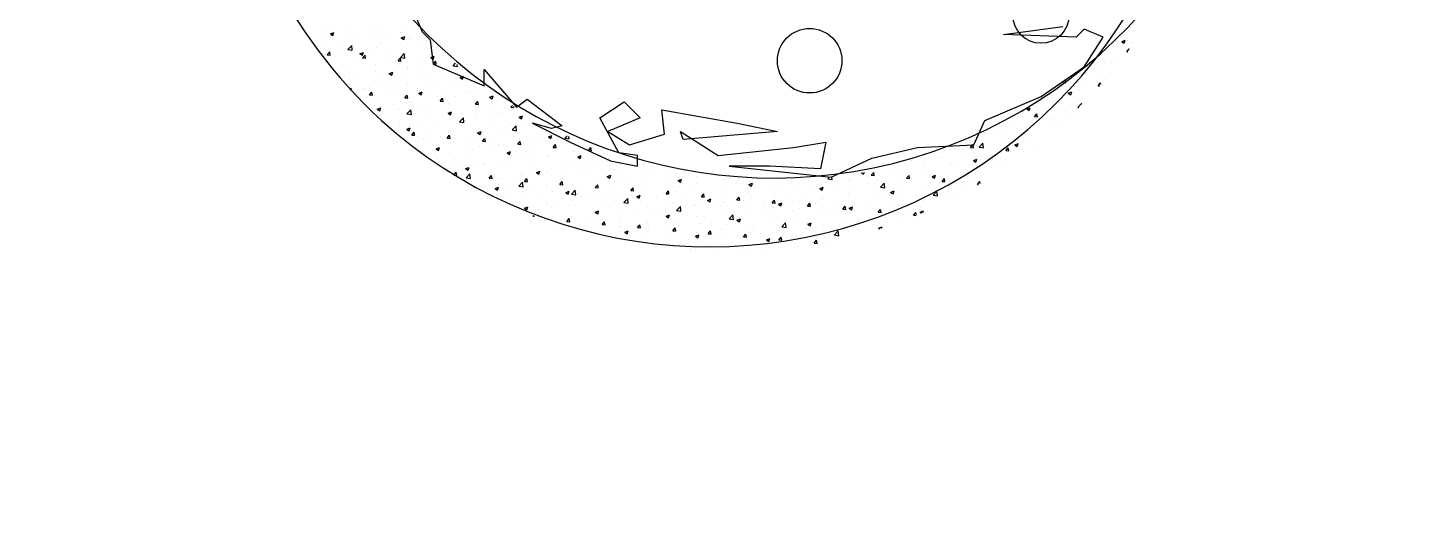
# Model space of a CAD drawing. Extents: x 652 to 897, y 187 to 370.
# Drawn here: x 851.817 to 853.16, y 223.379 to 223.866 of the extents above; entities that cross this region are included whole.
import ezdxf

# ---------------------------------------------------------------- set-up
doc = ezdxf.new("R2010")
doc.units = 0
doc.layers.get('0').update_dxf_attribs({"linetype": 'CONTINUOUS'})
doc.layers.add('40', color=3, linetype='CONTINUOUS')
doc.layers.add('ROAD', color=1, linetype='CONTINUOUS')

# ---------------------------------------------------------------- blocks, each defined once
blk = doc.blocks.new('WH34')
at = {"layer": '40', "color": 3}
for p, q in [((-226.06, -154.72), (-226.06, -154.72)), ((-212.72, -155.28), (-212.72, -155.28)), ((-185.12, -154.22), (-185.12, -154.22)), ((-226.1, -161.86), (-226.1, -161.86)), ((-223.56, -159.46), (-223.56, -159.46)), ((-221.35, -157.08), (-219.6, -156.41)), ((-221.35, -157.08), (-220.11, -157.92)), ((-220.79, -158.08), (-220.79, -158.08)), ((-220.14, -155.87), (-220.14, -155.87)), ((-220.11, -157.92), (-219.6, -156.41)), ((-216.63, -160.62), (-216.63, -160.62)), ((-210.58, -157.58), (-210.58, -157.58)), ((-207.45, -158.64), (-207.45, -158.64)), ((-200.84, -158.54), (-200.84, -158.54)), ((-199.37, -155.85), (-199.37, -155.85)), ((-197.74, -155.82), (-197.74, -155.82)), ((-196.01, -162.11), (-196.01, -162.11)), ((-194.58, -157.72), (-194.58, -157.72)), ((-194.1, -159.21), (-194.1, -159.21)), ((-186.03, -156.41), (-186.03, -156.41)), ((-185.42, -159.08), (-183.67, -158.41)), ((-185.42, -159.08), (-184.18, -159.92)), ((-185.12, -156.47), (-185.12, -156.47)), ((-184.18, -159.92), (-183.67, -158.41)), ((-181.43, -159.61), (-181.43, -159.61)), ((-180.76, -159.77), (-180.76, -159.77)), ((-172.44, -160.67), (-172.44, -160.67)), ((179.17, -158.86), (179.17, -158.86)), ((179.94, -160.97), (181.69, -160.3)), ((179.94, -160.97), (181.19, -161.81)), ((181.18, -161.81), (181.69, -160.3)), ((182.91, -160.36), (182.91, -160.36)), ((184.61, -161.73), (184.61, -161.73)), ((185.13, -161.69), (185.13, -161.69)), ((-225.17, -167.12), (-225.17, -167.12)), ((-223.87, -167.78), (-223.87, -167.78)), ((-222.96, -167.71), (-221.76, -166.27)), ((-222.96, -167.71), (-221.47, -167.84)), ((-221.47, -167.84), (-221.76, -166.27)), ((-217.69, -167.99), (-217.69, -167.99)), ((-212.54, -164.99), (-210.6, -162.96)), ((-212.54, -164.99), (-210.32, -165.33)), ((-210.88, -165.91), (-210.88, -165.91)), ((-210.32, -165.34), (-210.6, -162.96)), ((-210.59, -164.61), (-210.59, -164.61)), ((-207.42, -168.4), (-207.42, -168.4)), ((-206.43, -167.14), (-204.68, -166.47)), ((-206.43, -167.14), (-205.18, -167.98)), ((-205.19, -167.98), (-204.68, -166.47)), ((-205.03, -169.28), (-203.82, -167.84)), ((-205.03, -169.28), (-203.53, -169.41)), ((-204.35, -168.56), (-204.35, -168.56)), ((-203.54, -169.41), (-203.82, -167.84)), ((-201.16, -167.58), (-201.16, -167.58)), ((-198.05, -164.15), (-198.05, -164.15)), ((-191.69, -166.33), (-191.69, -166.33)), ((-191, -169.12), (-191, -169.12)), ((-187.1, -170.84), (-185.89, -169.41)), ((-185.6, -170.98), (-185.89, -169.41)), ((-185.86, -169.13), (-183.92, -167.1)), ((-185.86, -169.13), (-183.64, -169.47)), ((-185.42, -162.55), (-185.42, -162.55)), ((-183.64, -169.47), (-183.92, -167.1)), ((-175.9, -164.25), (-175.9, -164.25)), ((-172.74, -168.99), (-172.74, -168.99)), ((-170.5, -169.14), (-168.75, -168.47)), ((-170.5, -169.14), (-169.26, -169.98)), ((-169.64, -163.43), (-169.64, -163.43)), ((-169.26, -169.99), (-168.75, -168.48)), ((171.77, -163.49), (171.77, -163.49)), ((175.66, -162.94), (175.66, -162.94)), ((182.53, -166.18), (183.73, -164.74)), ((182.53, -166.18), (182.81, -166.2)), ((183.76, -164.93), (183.73, -164.75)), ((-223.21, -170.48), (-223.21, -170.48)), ((-211.19, -174.23), (-211.19, -174.23)), ((-198.35, -172.47), (-198.35, -172.47)), ((-198.27, -176.19), (-198.27, -176.19)), ((-191.51, -177.21), (-189.76, -176.54)), ((-190.26, -178.05), (-189.76, -176.54)), ((-187.1, -170.84), (-185.6, -170.98)), ((-185.72, -170.87), (-185.72, -170.87)), ((-182.48, -174.11), (-182.48, -174.11)), ((-182.47, -174.53), (-182.47, -174.53)), ((-177.66, -169.68), (-177.66, -169.68)), ((-176.22, -173.29), (-176.22, -173.29)), ((-169.17, -172.41), (-167.96, -170.98)), ((-169.17, -172.41), (-167.67, -172.54)), ((-167.67, -172.55), (-167.96, -170.98)), ((-167.89, -172.02), (-167.89, -172.02)), ((-166.75, -172.04), (-166.75, -172.04)), ((-164.31, -170.25), (-164.31, -170.25)), ((-160.21, -175.56), (-160.21, -175.56)), ((-159.18, -173.26), (-157.9, -171.93)), ((-159.18, -173.26), (-156.96, -173.61)), ((-156.96, -173.61), (-157.07, -172.65)), ((162.82, -173.62), (162.82, -173.62)), ((166.23, -174.43), (166.23, -174.43)), ((169.08, -172.8), (169.08, -172.8)), ((171.47, -171.81), (171.47, -171.81)), ((174.3, -171.64), (174.3, -171.64)), ((178.55, -171.55), (178.55, -171.55)), ((-214, -178.26), (-214, -178.26)), ((-211.63, -179.53), (-211.63, -179.53)), ((-211.49, -182.55), (-211.49, -182.55)), ((-209.21, -181.33), (-209.21, -181.33)), ((-207.74, -177.44), (-207.74, -177.44)), ((-198.66, -180.79), (-198.66, -180.79)), ((-197.05, -177.03), (-197.05, -177.03)), ((-195.87, -181.89), (-195.87, -181.89)), ((-191.51, -177.21), (-190.26, -178.05)), ((-191.06, -182.52), (-191.06, -182.52)), ((-186.03, -179.19), (-186.03, -179.19)), ((-182.8, -183.15), (-182.8, -183.15)), ((-182.52, -182.46), (-182.52, -182.46)), ((-176.48, -180.02), (-176.48, -180.02)), ((-173.33, -181.9), (-173.33, -181.9)), ((-173.04, -177.32), (-173.04, -177.32)), ((-169.18, -183.02), (-169.18, -183.02)), ((-161.9, -177.51), (-161.9, -177.51)), ((-157.54, -179.82), (-157.54, -179.82)), ((-155.83, -183.59), (-155.83, -183.59)), ((-155.58, -179.21), (-153.83, -178.54)), ((-155.58, -179.21), (-154.33, -180.05)), ((-154.34, -180.05), (-153.83, -178.54)), ((-151.28, -179), (-151.28, -179)), ((-147.88, -182.28), (-147.88, -182.28)), ((150.13, -181.85), (150.31, -181.63)), ((150.13, -181.85), (151.63, -181.98)), ((151.63, -181.98), (151.41, -180.79)), ((152.72, -180.28), (152.72, -180.28)), ((156.25, -183.48), (156.25, -183.48)), ((158.18, -182.01), (158.18, -182.01)), ((162.5, -182.66), (162.5, -182.66)), ((167.3, -177.78), (167.3, -177.78)), ((168.06, -183.42), (169.27, -181.98)), ((168.06, -183.42), (168.65, -183.47)), ((169.39, -182.63), (169.27, -181.98)), ((171.17, -180.13), (171.17, -180.13)), ((-211.74, -184.97), (-210.76, -184.6)), ((-211.11, -185.65), (-210.76, -184.6)), ((-205.64, -185.02), (-205.64, -185.02)), ((-204.85, -186.05), (-204.85, -186.05)), ((-203.94, -184.69), (-203.94, -184.69)), ((-201.56, -188.08), (-200.35, -186.64)), ((-201.56, -188.08), (-200.07, -188.21)), ((-200.07, -188.21), (-200.36, -186.65)), ((-198.96, -189.11), (-198.96, -189.11)), ((-190.6, -185.25), (-190.6, -185.25)), ((-189.06, -183.97), (-189.06, -183.97)), ((-186.33, -187.51), (-186.33, -187.51)), ((-183.63, -189.65), (-182.42, -188.21)), ((-183.63, -189.65), (-182.13, -189.78)), ((-182.14, -189.78), (-182.42, -188.22)), ((-177.25, -185.82), (-177.25, -185.82)), ((-176.58, -187.27), (-174.83, -186.6)), ((-176.58, -187.27), (-175.34, -188.11)), ((-175.34, -188.11), (-174.83, -186.6)), ((-173.35, -185.64), (-173.35, -185.64)), ((-166.93, -188.76), (-166.93, -188.76)), ((-165.7, -191.22), (-164.49, -189.78)), ((-164.2, -191.35), (-164.49, -189.78)), ((-164.12, -189.68), (-164.12, -189.68)), ((-163.91, -186.38), (-163.91, -186.38)), ((-160.51, -183.88), (-160.51, -183.88)), ((-157.86, -188.86), (-157.86, -188.86)), ((-152.35, -186.26), (-152.35, -186.26)), ((-150.56, -186.94), (-150.56, -186.94)), ((-148.39, -187.61), (-148.39, -187.61)), ((-148.19, -190.6), (-148.19, -190.6)), ((-140.65, -189.28), (-138.9, -188.6)), ((-140.65, -189.28), (-139.41, -190.11)), ((-139.41, -190.12), (-138.91, -188.61)), ((144.13, -188.27), (144.13, -188.27)), ((152.85, -187.16), (154.6, -186.49)), ((152.85, -187.16), (154.1, -188)), ((154.1, -188.01), (154.6, -186.5)), ((155.98, -183.78), (155.98, -183.78)), ((157.88, -190.33), (157.88, -190.33)), ((158.71, -185.77), (158.71, -185.77)), ((-200.84, -194.6), (-200.84, -194.6)), ((-199.26, -197.44), (-199.26, -197.44)), ((-197.59, -195.34), (-195.84, -194.67)), ((-197.59, -195.34), (-196.35, -196.18)), ((-196.35, -196.18), (-195.84, -194.67)), ((-196.09, -193.77), (-196.09, -193.77)), ((-195.63, -193.83), (-195.63, -193.83)), ((-189.38, -193.01), (-189.38, -193.01)), ((-187.5, -195.17), (-187.5, -195.17)), ((-186.64, -195.83), (-186.64, -195.83)), ((-182.55, -197.62), (-180.6, -195.59)), ((-182.55, -197.62), (-180.32, -197.96)), ((-181.51, -191.27), (-181.51, -191.27)), ((-180.33, -197.96), (-180.6, -195.59)), ((-179.91, -191.76), (-179.91, -191.76)), ((-174.15, -195.73), (-174.15, -195.73)), ((-173.65, -193.96), (-173.65, -193.96)), ((-165.7, -191.22), (-164.2, -191.35)), ((-161.66, -197.34), (-159.91, -196.67)), ((-161.66, -197.34), (-160.42, -198.18)), ((-160.82, -192.2), (-160.82, -192.2)), ((-160.81, -196.29), (-160.81, -196.29)), ((-160.42, -198.18), (-159.91, -196.67)), ((-154.97, -197.47), (-154.97, -197.47)), ((-147.77, -192.79), (-146.56, -191.35)), ((-147.77, -192.79), (-146.27, -192.92)), ((-147.46, -196.86), (-147.46, -196.86)), ((-146.27, -192.92), (-146.56, -191.35)), ((-139.18, -195.39), (-139.18, -195.39)), ((-135.51, -197.05), (-135.51, -197.05)), ((-134.12, -197.42), (-134.12, -197.42)), ((-132.92, -194.57), (-132.92, -194.57)), ((-129.83, -194.36), (-129.11, -193.5)), ((-129.83, -194.36), (-128.34, -194.49)), ((-128.34, -194.49), (-128.44, -193.93)), ((131.85, -195.23), (133.6, -194.56)), ((131.85, -195.23), (133.09, -196.07)), ((133.09, -196.07), (133.6, -194.56)), ((133.88, -195.42), (133.88, -195.42)), ((135.67, -199.08), (136.88, -197.65)), ((137.16, -199.22), (136.87, -197.65)), ((137.77, -195.99), (137.77, -195.99)), ((145.25, -191.93), (145.25, -191.93)), ((149.67, -193.34), (149.67, -193.34)), ((151.12, -196.55), (151.12, -196.55)), ((153.68, -197.02), (153.68, -197.02)), ((155.93, -192.52), (155.93, -192.52)), ((157.68, -194.43), (159.62, -192.4)), ((157.68, -194.43), (158.15, -194.5)), ((159.69, -192.96), (159.62, -192.4)), ((-186.94, -204.16), (-186.94, -204.16)), ((-186.48, -201.62), (-186.48, -201.62)), ((-182.67, -205.4), (-180.92, -204.73)), ((-181.42, -206.24), (-180.92, -204.73)), ((-173.96, -202.28), (-173.96, -202.28)), ((-170.69, -199.54), (-170.69, -199.54)), ((-167.96, -203.68), (-167.96, -203.68)), ((-164.44, -198.72), (-164.44, -198.72)), ((-161.12, -200.52), (-161.12, -200.52)), ((-155.87, -201.76), (-153.92, -199.73)), ((-155.87, -201.76), (-153.64, -202.1)), ((-153.64, -202.1), (-153.92, -199.73)), ((-153.38, -201.18), (-153.38, -201.18)), ((-148.49, -198.92), (-148.49, -198.92)), ((-139.5, -204.43), (-139.5, -204.43)), ((-138.8, -198.68), (-138.8, -198.68)), ((-132.81, -204.16), (-132.81, -204.16)), ((-130.03, -203.18), (-130.03, -203.18)), ((-129.19, -205.89), (-127.24, -203.86)), ((-126.96, -206.24), (-127.24, -203.87)), ((-125.73, -199.34), (-123.98, -198.67)), ((-125.73, -199.34), (-124.49, -200.18)), ((-124.49, -200.18), (-123.98, -198.67)), ((-122.98, -203.61), (-122.98, -203.61)), ((-118.23, -201.66), (-118.23, -201.66)), ((119.13, -203.89), (119.13, -203.89)), ((124.52, -202.03), (124.52, -202.03)), ((129.7, -198.79), (129.7, -198.79)), ((132.11, -202.01), (132.11, -202.01)), ((135.67, -199.08), (137.16, -199.21)), ((139.1, -199.52), (139.1, -199.52)), ((143.04, -199.35), (143.04, -199.35)), ((143.09, -203.2), (143.09, -203.2)), ((144.95, -200.25), (144.95, -200.25)), ((149.35, -202.38), (149.35, -202.38)), ((-182.67, -205.4), (-181.42, -206.24)), ((-182.54, -206.18), (-182.54, -206.18)), ((-180.16, -208.45), (-178.95, -207.02)), ((-180.16, -208.45), (-178.67, -208.59)), ((-179.02, -208.5), (-179.02, -208.5)), ((-178.67, -208.59), (-178.96, -207.02)), ((-177.27, -209.4), (-177.27, -209.4)), ((-176.55, -211.67), (-176.55, -211.67)), ((-174.26, -210.6), (-174.26, -210.6)), ((-173.75, -211.86), (-173.75, -211.86)), ((-171.01, -208.58), (-171.01, -208.58)), ((-165.67, -209.07), (-165.67, -209.07)), ((-162.23, -210.02), (-161.02, -208.59)), ((-162.23, -210.02), (-160.73, -210.15)), ((-161.97, -209.17), (-161.97, -209.17)), ((-161.54, -207.33), (-161.54, -207.33)), ((-161.42, -208.84), (-161.42, -208.84)), ((-160.73, -210.16), (-161.02, -208.59)), ((-152.33, -209.63), (-152.33, -209.63)), ((-148.8, -207.24), (-148.8, -207.24)), ((-147.39, -206.67), (-147.39, -206.67)), ((-146.74, -207.4), (-144.99, -206.73)), ((-146.74, -207.4), (-145.49, -208.24)), ((-145.76, -205.25), (-145.76, -205.25)), ((-145.5, -208.25), (-144.99, -206.74)), ((-144.3, -211.59), (-143.09, -210.16)), ((-144.3, -211.59), (-142.8, -211.72)), ((-142.8, -211.73), (-143.09, -210.16)), ((-138.98, -210.2), (-138.98, -210.2)), ((-135.81, -205.37), (-135.81, -205.37)), ((-129.19, -205.89), (-126.96, -206.24)), ((-126.37, -213.16), (-125.16, -211.72)), ((-125.64, -210.76), (-125.64, -210.76)), ((-124.87, -213.29), (-125.16, -211.73)), ((-123.28, -211.93), (-123.28, -211.93)), ((-120.82, -210.96), (-120.82, -210.96)), ((-114.56, -210.14), (-114.56, -210.14)), ((-112.29, -211.32), (-112.29, -211.32)), ((-110.81, -209.41), (-109.06, -208.73)), ((-110.81, -209.41), (-109.57, -210.25)), ((-110.65, -210.33), (-110.65, -210.33)), ((-109.57, -210.25), (-109.06, -208.74)), ((-108.68, -210.41), (-108.68, -210.41)), ((-105.09, -208.89), (-105.09, -208.89)), ((-102.5, -210.03), (-101.34, -208.82)), ((-102.5, -210.03), (-100.28, -210.38)), ((-100.28, -210.38), (-100.41, -209.25)), ((-98.95, -211.89), (-98.95, -211.89)), ((111.58, -207.35), (111.58, -207.35)), ((117.84, -206.53), (117.84, -206.53)), ((119.45, -208.13), (119.45, -208.13)), ((127.3, -205.28), (127.3, -205.28)), ((131.81, -210.34), (131.81, -210.34)), ((132.8, -208.7), (132.8, -208.7)), ((-168.12, -217.19), (-168.12, -217.19)), ((-167.74, -215.47), (-165.99, -214.8)), ((-167.74, -215.47), (-166.5, -216.31)), ((-166.5, -216.31), (-165.99, -214.8)), ((-161.73, -217.17), (-161.73, -217.17)), ((-160.4, -212.43), (-160.4, -212.43)), ((-152.42, -217.92), (-152.42, -217.92)), ((-152.33, -215.11), (-152.33, -215.11)), ((-149.1, -215.57), (-149.1, -215.57)), ((-147.06, -212.99), (-147.06, -212.99)), ((-146.07, -214.29), (-146.07, -214.29)), ((-137.84, -215.42), (-137.84, -215.42)), ((-136.61, -213.04), (-136.61, -213.04)), ((-136.12, -213.69), (-136.12, -213.69)), ((-133.71, -213.55), (-133.71, -213.55)), ((-131.82, -217.47), (-130.06, -216.8)), ((-131.82, -217.47), (-130.57, -218.31)), ((-130.57, -218.31), (-130.07, -216.8)), ((-126.37, -213.16), (-124.87, -213.29)), ((-123.26, -212.91), (-123.26, -212.91)), ((-120.37, -214.12), (-120.37, -214.12)), ((-111.67, -218.75), (-111.67, -218.75)), ((-110.96, -218.65), (-110.96, -218.65)), ((-108.43, -214.73), (-107.23, -213.29)), ((-108.43, -214.73), (-106.94, -214.86)), ((-106.94, -214.86), (-107.23, -213.3)), ((-107.02, -214.68), (-107.02, -214.68)), ((-97.97, -216.78), (-97.97, -216.78)), ((-95.89, -219.47), (-94.14, -218.8)), ((-95.88, -216.68), (-95.88, -216.68)), ((-94.64, -220.31), (-94.14, -218.8)), ((-93.68, -215.25), (-93.68, -215.25)), ((-90.5, -216.3), (-89.3, -214.86)), ((-90.5, -216.3), (-89.01, -216.43)), ((-89.62, -215.85), (-89.62, -215.85)), ((-89.01, -216.43), (-89.3, -214.86)), ((93.36, -215.57), (93.36, -215.57)), ((103.28, -214.75), (104.48, -213.31)), ((103.28, -214.75), (104.77, -214.88)), ((104.77, -214.88), (104.48, -213.32)), ((105, -217.21), (105, -217.21)), ((106.19, -213.81), (106.19, -213.81)), ((107.63, -214.64), (109.58, -212.62)), ((107.63, -214.64), (109.85, -214.99)), ((109.85, -214.99), (109.58, -212.62)), ((111.26, -216.39), (111.26, -216.39)), ((118.82, -212.21), (118.82, -212.21)), ((120.73, -215.14), (120.73, -215.14)), ((121.21, -216.32), (122.41, -214.88)), ((121.21, -216.32), (122.7, -216.45)), ((122.7, -216.45), (122.41, -214.89)), ((123.49, -216.94), (123.49, -216.94)), ((125.77, -213.36), (127.52, -212.68)), ((125.77, -213.36), (127.01, -214.2)), ((127.01, -214.2), (127.51, -212.69)), ((136.52, -213.06), (136.52, -213.06)), ((-167, -220.42), (-167, -220.42)), ((-162.03, -225.49), (-162.03, -225.49)), ((-158.91, -224.97), (-158.91, -224.97)), ((-157.3, -222.34), (-157.3, -222.34)), ((-152.82, -225.53), (-151.07, -224.86)), ((-152.82, -225.53), (-151.58, -226.37)), ((-152.65, -224.15), (-152.65, -224.15)), ((-151.58, -226.37), (-151.07, -224.86)), ((-149.4, -223.89), (-149.4, -223.89)), ((-143.96, -222.9), (-143.96, -222.9)), ((-143.18, -222.9), (-143.18, -222.9)), ((-136.42, -222.01), (-136.42, -222.01)), ((-130.61, -223.47), (-130.61, -223.47)), ((-127.39, -220.83), (-127.39, -220.83)), ((-123.58, -220.25), (-123.58, -220.25)), ((-121.14, -220), (-121.14, -220)), ((-117.27, -224.03), (-117.27, -224.03)), ((-109.72, -225.33), (-109.72, -225.33)), ((-103.92, -224.6), (-103.92, -224.6)), ((-98.27, -225.1), (-98.27, -225.1)), ((-96.2, -225.71), (-96.2, -225.71)), ((-95.89, -219.47), (-94.64, -220.31)), ((-95.14, -222.83), (-95.14, -222.83)), ((-90.57, -225.16), (-90.57, -225.16)), ((-86.73, -224.47), (-86.73, -224.47)), ((-85.44, -223.34), (-85.44, -223.34)), ((-80.56, -220.32), (-80.56, -220.32)), ((-77.23, -225.72), (-77.23, -225.72)), ((-74.57, -225.81), (-74.57, -225.81)), ((-72.81, -221.74), (-72.81, -221.74)), ((-70.94, -222.39), (-70.94, -222.39)), ((73.48, -221.36), (73.48, -221.36)), ((79.74, -220.54), (79.74, -220.54)), ((79.75, -224.45), (79.75, -224.45)), ((79.82, -222.58), (79.82, -222.58)), ((80.07, -225.77), (80.07, -225.77)), ((87.89, -219.78), (87.89, -219.78)), ((89.21, -219.29), (89.21, -219.29)), ((93.05, -223.89), (93.05, -223.89)), ((93.16, -223.14), (93.16, -223.14)), ((94.33, -221.95), (94.33, -221.95)), ((101.24, -220.35), (101.24, -220.35)), ((104.76, -221.42), (106.51, -220.75)), ((104.76, -221.42), (106, -222.26)), ((105.89, -222.13), (105.89, -222.13)), ((106, -222.26), (106.51, -220.75)), ((106.51, -223.7), (106.51, -223.7)), ((108.91, -219.45), (108.91, -219.45)), ((114.15, -225), (114.15, -225)), ((114.58, -220.91), (114.58, -220.91)), ((114.9, -224.93), (114.9, -224.93)), ((118.52, -220.53), (118.52, -220.53)), ((119.85, -224.27), (119.85, -224.27)), ((-158.76, -228.83), (-157.55, -227.39)), ((-158.76, -228.83), (-157.27, -228.96)), ((-157.27, -228.96), (-157.56, -227.39)), ((-152.55, -230.25), (-150.61, -228.22)), ((-152.55, -230.25), (-150.33, -230.59)), ((-150.33, -230.59), (-150.61, -228.22)), ((-149.76, -232.76), (-149.76, -232.76)), ((-149.71, -232.21), (-149.71, -232.21)), ((-140.83, -230.4), (-139.62, -228.96)), ((-140.83, -230.4), (-139.33, -230.53)), ((-139.33, -230.53), (-139.62, -228.96)), ((-138.87, -230.33), (-138.87, -230.33)), ((-136.72, -230.34), (-136.72, -230.34)), ((-133.97, -230.69), (-133.97, -230.69)), ((-127.71, -229.86), (-127.71, -229.86)), ((-125.87, -234.38), (-123.92, -232.36)), ((-124.3, -227.83), (-124.3, -227.83)), ((-123.65, -234.73), (-123.93, -232.36)), ((-123.89, -228.58), (-123.89, -228.58)), ((-122.9, -231.97), (-121.69, -230.53)), ((-122.9, -231.97), (-121.4, -232.1)), ((-121.4, -232.1), (-121.69, -230.53)), ((-118.24, -228.62), (-118.24, -228.62)), ((-116.89, -227.54), (-115.14, -226.86)), ((-116.89, -227.54), (-115.65, -228.37)), ((-115.65, -228.38), (-115.14, -226.87)), ((-111.26, -226.98), (-111.26, -226.98)), ((-104.96, -233.53), (-103.76, -232.1)), ((-103.47, -233.67), (-103.76, -232.1)), ((-103.73, -230.82), (-103.73, -230.82)), ((-102.45, -226.54), (-102.45, -226.54)), ((-89.15, -228.31), (-89.15, -228.31)), ((-85.74, -231.66), (-85.74, -231.66)), ((-80.96, -229.54), (-79.21, -228.87)), ((-80.96, -229.54), (-79.72, -230.38)), ((-79.72, -230.38), (-79.21, -228.87)), ((-77.52, -232.25), (-77.52, -232.25)), ((-73.12, -230.06), (-73.12, -230.06)), ((-71.26, -231.42), (-71.26, -231.42)), ((-63.88, -226.29), (-63.88, -226.29)), ((-61.79, -230.18), (-61.79, -230.18)), ((-60.13, -228.19), (-60.13, -228.19)), ((-50.54, -226.85), (-50.54, -226.85)), ((-50.44, -232.06), (-50.44, -232.06)), ((-46, -228.1), (-46, -228.1)), ((-45.04, -231.54), (-43.29, -230.87)), ((-45.04, -231.54), (-43.79, -232.38)), ((-43.79, -232.38), (-43.29, -230.87)), ((-35.86, -229.56), (-35.86, -229.56)), ((-34.97, -233.15), (-34.97, -233.15)), ((-21.99, -231.28), (-21.99, -231.28)), ((-14.8, -232.99), (-14.8, -232.99)), ((-9.11, -233.54), (-7.36, -232.87)), ((-7.87, -234.38), (-7.36, -232.87)), ((28.99, -232.6), (28.99, -232.6)), ((30.9, -230.72), (31.48, -230.12)), ((30.9, -230.72), (33.12, -231.07)), ((33.12, -231.07), (32.99, -229.93)), ((36.01, -231.96), (36.01, -231.96)), ((41.62, -231), (41.62, -231)), ((42.88, -230.8), (42.88, -230.8)), ((47.93, -227.55), (49.07, -228.32)), ((49.07, -228.32), (49.42, -227.26)), ((50.59, -229.46), (50.59, -229.46)), ((52.95, -228.85), (54.16, -227.41)), ((52.95, -228.85), (54.44, -228.98)), ((54.44, -228.98), (54.15, -227.42)), ((54.61, -229.13), (54.61, -229.13)), ((56.23, -231.36), (56.23, -231.36)), ((57.58, -234.86), (59.53, -232.83)), ((59.8, -235.21), (59.53, -232.83)), ((65.17, -226.95), (65.17, -226.95)), ((66.91, -231.22), (66.91, -231.22)), ((67.44, -227.37), (67.44, -227.37)), ((69.57, -231.93), (69.57, -231.93)), ((70.88, -230.42), (72.09, -228.98)), ((70.88, -230.42), (72.38, -230.55)), ((71.16, -232.44), (71.16, -232.44)), ((72.37, -230.55), (72.09, -228.98)), ((73.17, -230.4), (73.17, -230.4)), ((82.63, -229.15), (82.63, -229.15)), ((82.92, -232.49), (82.92, -232.49)), ((83.75, -229.48), (85.5, -228.81)), ((83.75, -229.48), (85, -230.32)), ((85, -230.32), (85.5, -228.81)), ((85.74, -229.94), (85.74, -229.94)), ((88.81, -231.99), (90.02, -230.55)), ((88.81, -231.99), (90.31, -232.12)), ((90.31, -232.12), (90.02, -230.55)), ((92.75, -232.22), (92.75, -232.22)), ((96.26, -233.05), (96.26, -233.05)), ((98.42, -227.07), (98.42, -227.07)), ((100.32, -227.44), (100.32, -227.44)), ((104.68, -226.25), (104.68, -226.25)), ((105.59, -230.46), (105.59, -230.46)), ((106.74, -233.56), (107.95, -232.12)), ((108.13, -233.08), (107.95, -232.12)), ((-137.9, -235.6), (-136.15, -234.93)), ((-137.9, -235.6), (-136.65, -236.44)), ((-137.03, -238.66), (-137.03, -238.66)), ((-136.66, -236.44), (-136.15, -234.93)), ((-135.48, -236.24), (-135.48, -236.24)), ((-134.29, -239.72), (-134.29, -239.72)), ((-132.88, -235.82), (-132.88, -235.82)), ((-130.21, -239.6), (-130.21, -239.6)), ((-125.87, -234.38), (-123.65, -234.73)), ((-124.82, -238.48), (-124.82, -238.48)), ((-124.19, -236.9), (-124.19, -236.9)), ((-122.13, -236.81), (-122.13, -236.81)), ((-118.3, -233.32), (-118.3, -233.32)), ((-116.86, -240.16), (-116.86, -240.16)), ((-111.56, -235.3), (-111.56, -235.3)), ((-109.03, -236.4), (-109.03, -236.4)), ((-108.79, -237.37), (-108.79, -237.37)), ((-104.96, -233.53), (-103.47, -233.67)), ((-102.77, -235.57), (-102.77, -235.57)), ((-101.97, -237.6), (-100.22, -236.93)), ((-101.97, -237.6), (-100.73, -238.44)), ((-100.73, -238.44), (-100.22, -236.93)), ((-99.19, -238.52), (-97.24, -236.49)), ((-99.19, -238.52), (-96.97, -238.87)), ((-98.58, -233.42), (-98.58, -233.42)), ((-96.97, -238.87), (-97.24, -236.49)), ((-95.44, -237.93), (-95.44, -237.93)), ((-94.18, -239.57), (-94.18, -239.57)), ((-93.3, -234.33), (-93.3, -234.33)), ((-87.03, -235.1), (-85.83, -233.67)), ((-87.03, -235.1), (-85.54, -235.23)), ((-86.05, -239.99), (-86.05, -239.99)), ((-85.54, -235.24), (-85.83, -233.67)), ((-82.1, -238.5), (-82.1, -238.5)), ((-79.6, -237.06), (-79.6, -237.06)), ((-73.42, -238.39), (-73.42, -238.39)), ((-69.1, -236.67), (-67.9, -235.24)), ((-69.1, -236.67), (-67.61, -236.8)), ((-68.75, -239.06), (-68.75, -239.06)), ((-68.37, -240.04), (-68.37, -240.04)), ((-67.61, -236.81), (-67.9, -235.24)), ((-66.04, -239.6), (-64.29, -238.93)), ((-66.04, -239.6), (-64.8, -240.44)), ((-65.02, -234.56), (-65.02, -234.56)), ((-64.8, -240.44), (-64.29, -238.93)), ((-60.43, -236.51), (-60.43, -236.51)), ((-55.41, -239.63), (-55.41, -239.63)), ((-52.58, -237.96), (-52.58, -237.96)), ((-51.17, -238.24), (-49.97, -236.8)), ((-51.17, -238.24), (-49.68, -238.37)), ((-49.68, -238.37), (-49.97, -236.81)), ((-47.6, -234.75), (-47.6, -234.75)), ((-46.32, -237.13), (-46.32, -237.13)), ((-42.06, -240.19), (-42.06, -240.19)), ((-36.85, -235.89), (-36.85, -235.89)), ((-33.24, -239.81), (-32.03, -238.37)), ((-33.24, -239.81), (-31.74, -239.94)), ((-31.75, -239.94), (-32.03, -238.38)), ((-22.29, -239.6), (-22.29, -239.6)), ((-21.06, -233.81), (-21.06, -233.81)), ((-15.31, -241.38), (-14.1, -239.94)), ((-13.81, -241.51), (-14.1, -239.94)), ((-9.45, -237.84), (-9.45, -237.84)), ((-9.11, -233.54), (-7.86, -234.38)), ((-7.73, -239.47), (-7.73, -239.47)), ((3.17, -236.24), (3.17, -236.24)), ((3.88, -239.52), (3.88, -239.52)), ((6.85, -236.96), (6.85, -236.96)), ((10.14, -238.7), (10.14, -238.7)), ((16.16, -234.36), (16.16, -234.36)), ((19.6, -237.45), (19.6, -237.45)), ((21.43, -234.46), (21.43, -234.46)), ((26.82, -235.54), (28.57, -234.87)), ((26.82, -235.54), (28.06, -236.38)), ((27.42, -239.95), (27.42, -239.95)), ((28.06, -236.39), (28.57, -234.88)), ((35.39, -235.37), (35.39, -235.37)), ((41.32, -239.32), (41.32, -239.32)), ((41.65, -234.55), (41.65, -234.55)), ((42, -237.45), (42, -237.45)), ((51.12, -233.3), (51.12, -233.3)), ((54.3, -237.45), (54.3, -237.45)), ((56.58, -234.95), (56.58, -234.95)), ((57.58, -234.86), (59.8, -235.2)), ((62.75, -237.55), (64.5, -236.87)), ((62.75, -237.55), (63.99, -238.39)), ((63.99, -238.39), (64.5, -236.88)), ((66.59, -240.26), (66.59, -240.26)), ((67.14, -235.69), (67.14, -235.69)), ((76.06, -239.01), (76.06, -239.01)), ((79.77, -234.09), (79.77, -234.09)), ((84.26, -239), (86.21, -236.97)), ((84.26, -239), (86.49, -239.34)), ((86.48, -239.34), (86.21, -236.97)), ((91.85, -236.93), (91.85, -236.93)), ((95.28, -238.69), (95.28, -238.69)), ((98.11, -236.11), (98.11, -236.11)), ((106.74, -233.56), (107.24, -233.6)), ((-124.5, -245.22), (-124.5, -245.22)), ((-123.34, -244.57), (-123.34, -244.57)), ((-122.98, -245.66), (-121.22, -244.99)), ((-122.98, -245.66), (-121.73, -246.5)), ((-121.73, -246.51), (-121.23, -244.99)), ((-115.61, -246.26), (-115.61, -246.26)), ((-111.87, -243.62), (-111.87, -243.62)), ((-109.35, -245.43), (-109.35, -245.43)), ((-108.76, -242.07), (-108.76, -242.07)), ((-103.52, -240.73), (-103.52, -240.73)), ((-99.88, -244.19), (-99.88, -244.19)), ((-98.88, -241.75), (-98.88, -241.75)), ((-90.17, -241.29), (-90.17, -241.29)), ((-87.05, -247.67), (-85.3, -246.99)), ((-85.8, -248.51), (-85.3, -247)), ((-84.09, -242.11), (-84.09, -242.11)), ((-77.83, -241.28), (-77.83, -241.28)), ((-76.83, -241.86), (-76.83, -241.86)), ((-73.72, -246.71), (-73.72, -246.71)), ((-72.51, -242.66), (-70.56, -240.63)), ((-72.51, -242.66), (-70.29, -243.01)), ((-70.29, -243.01), (-70.56, -240.63)), ((-63.48, -242.42), (-63.48, -242.42)), ((-60.74, -244.83), (-60.74, -244.83)), ((-52.9, -247), (-52.9, -247)), ((-51.47, -246.97), (-51.47, -246.97)), ((-50.14, -242.98), (-50.14, -242.98)), ((-47.9, -243.07), (-47.9, -243.07)), ((-45.83, -246.8), (-43.88, -244.77)), ((-45.83, -246.8), (-43.6, -247.14)), ((-43.61, -247.15), (-43.88, -244.77)), ((-43.43, -245.75), (-43.43, -245.75)), ((-36.89, -244.47), (-36.89, -244.47)), ((-36.79, -243.55), (-36.79, -243.55)), ((-35.28, -241.47), (-35.28, -241.47)), ((-30.11, -241.61), (-28.36, -240.93)), ((-30.11, -241.61), (-28.87, -242.44)), ((-28.87, -242.45), (-28.36, -240.94)), ((-28.72, -240.75), (-28.72, -240.75)), ((-27.64, -243.67), (-27.64, -243.67)), ((-23.44, -244.11), (-23.44, -244.11)), ((-22.31, -241.97), (-22.31, -241.97)), ((-21.38, -242.85), (-21.38, -242.85)), ((-15.37, -241.32), (-15.37, -241.32)), ((-15.31, -241.38), (-13.81, -241.51)), ((-11.91, -241.6), (-11.91, -241.6)), ((-10.1, -244.68), (-10.1, -244.68)), ((-9.76, -246.16), (-9.76, -246.16)), ((-2.02, -241.88), (-2.02, -241.88)), ((-1.74, -244.96), (-1.74, -244.96)), ((2.62, -242.95), (3.83, -241.51)), ((2.62, -242.95), (4.12, -243.08)), ((2.87, -244.56), (2.87, -244.56)), ((3.25, -245.24), (3.25, -245.24)), ((4.12, -243.08), (3.83, -241.51)), ((5.81, -243.61), (7.57, -242.94)), ((5.81, -243.61), (7.06, -244.45)), ((7.06, -244.45), (7.56, -242.94)), ((11.32, -242.45), (11.32, -242.45)), ((12.84, -242.45), (12.84, -242.45)), ((13.03, -247.31), (13.03, -247.31)), ((15.85, -242.69), (15.85, -242.69)), ((16.59, -245.8), (16.59, -245.8)), ((20.56, -244.52), (21.76, -243.08)), ((20.56, -244.52), (22.05, -244.65)), ((22.05, -244.65), (21.76, -243.08)), ((24.67, -243.01), (24.67, -243.01)), ((28.69, -240.93), (28.69, -240.93)), ((28.82, -245.23), (28.82, -245.23)), ((29.94, -246.37), (29.94, -246.37)), ((35.07, -244.41), (35.07, -244.41)), ((38.01, -243.57), (38.01, -243.57)), ((38.49, -246.08), (39.69, -244.65)), ((38.49, -246.08), (39.98, -246.22)), ((39.98, -246.22), (39.69, -244.65)), ((41.74, -245.61), (43.49, -244.94)), ((41.74, -245.61), (42.99, -246.45)), ((42.99, -246.45), (43.49, -244.94)), ((43.28, -246.93), (43.28, -246.93)), ((44.54, -243.16), (44.54, -243.16)), ((51.36, -244.14), (51.36, -244.14)), ((51.55, -246.2), (51.55, -246.2)), ((54, -245.77), (54, -245.77)), ((56.42, -247.65), (57.62, -246.22)), ((57.91, -247.79), (57.62, -246.22)), ((60.33, -241.08), (60.33, -241.08)), ((64.7, -244.7), (64.7, -244.7)), ((66.13, -243.69), (66.13, -243.69)), ((66.83, -244.01), (66.83, -244.01)), ((77.67, -247.61), (79.42, -246.94)), ((78.05, -245.26), (78.05, -245.26)), ((79.13, -247.8), (79.42, -246.94)), ((79.46, -242.41), (79.46, -242.41)), ((80.7, -241.19), (80.7, -241.19)), ((92.45, -240.54), (92.45, -240.54)), ((-118.61, -249.79), (-118.22, -249.33)), ((-118.1, -250), (-118.22, -249.34)), ((-113.76, -250.08), (-113.76, -250.08)), ((-112.17, -251.94), (-112.17, -251.94)), ((-106.46, -254.05), (-106.46, -254.05)), ((-101.5, -252.34), (-100.29, -250.9)), ((-101.5, -252.34), (-100, -252.47)), ((-100.42, -250.64), (-100.42, -250.64)), ((-100, -252.47), (-100.29, -250.91)), ((-99.19, -250.07), (-99.19, -250.07)), ((-90.67, -251.97), (-90.67, -251.97)), ((-87.07, -251.21), (-87.07, -251.21)), ((-87.05, -247.67), (-85.8, -248.51)), ((-86.35, -248.31), (-86.35, -248.31)), ((-84.41, -251.14), (-84.41, -251.14)), ((-83.56, -253.91), (-82.36, -252.47)), ((-83.56, -253.91), (-82.07, -254.04)), ((-82.07, -254.04), (-82.36, -252.47)), ((-80.63, -251.98), (-80.63, -251.98)), ((-74.94, -249.9), (-74.94, -249.9)), ((-73.73, -251.77), (-73.73, -251.77)), ((-66.05, -249.48), (-66.05, -249.48)), ((-65.63, -255.48), (-64.43, -254.04)), ((-64.14, -255.61), (-64.43, -254.04)), ((-61.04, -253.16), (-61.04, -253.16)), ((-60.38, -252.33), (-60.38, -252.33)), ((-59.15, -247.82), (-59.15, -247.82)), ((-51.12, -249.67), (-49.37, -249)), ((-51.12, -249.67), (-49.88, -250.51)), ((-49.88, -250.51), (-49.37, -249)), ((-48.21, -251.4), (-48.21, -251.4)), ((-47.03, -252.9), (-47.03, -252.9)), ((-45.48, -252.46), (-45.48, -252.46)), ((-35.58, -249.8), (-35.58, -249.8)), ((-34.22, -253.53), (-34.22, -253.53)), ((-33.69, -253.46), (-33.69, -253.46)), ((-30.9, -249.96), (-30.9, -249.96)), ((-27.96, -252.71), (-27.96, -252.71)), ((-22.59, -247.92), (-22.59, -247.92)), ((-20.34, -254.03), (-20.34, -254.03)), ((-19.15, -250.94), (-17.2, -248.91)), ((-19.15, -250.94), (-16.92, -251.28)), ((-18.49, -251.46), (-18.49, -251.46)), ((-16.92, -251.28), (-17.2, -248.91)), ((-16.32, -247.46), (-16.32, -247.46)), ((-15.19, -251.67), (-13.44, -251)), ((-15.19, -251.67), (-13.95, -252.51)), ((-13.95, -252.51), (-13.44, -251)), ((-2.7, -249.38), (-2.7, -249.38)), ((2.57, -252.88), (2.57, -252.88)), ((3.56, -248.56), (3.56, -248.56)), ((7.53, -255.07), (9.48, -253.04)), ((7.81, -253.7), (7.81, -253.7)), ((9.76, -255.42), (9.48, -253.05)), ((15.55, -251.01), (15.55, -251.01)), ((20.74, -253.67), (22.49, -253)), ((20.74, -253.67), (21.98, -254.51)), ((21.98, -254.51), (22.49, -253)), ((22.39, -251.2), (22.39, -251.2)), ((28.39, -249.25), (28.39, -249.25)), ((28.5, -254.27), (28.5, -254.27)), ((36.97, -248.7), (36.97, -248.7)), ((37.97, -253.02), (37.97, -253.02)), ((41.01, -247.65), (41.01, -247.65)), ((53.69, -254.1), (53.69, -254.1)), ((53.75, -250.94), (53.75, -250.94)), ((56.42, -247.65), (57.91, -247.78)), ((56.63, -247.5), (56.63, -247.5)), ((60.01, -250.12), (60.01, -250.12)), ((66.53, -252.33), (66.53, -252.33)), ((69.48, -248.87), (69.48, -248.87)), ((69.97, -248.06), (69.97, -248.06)), ((74.35, -249.22), (75.56, -247.79)), ((74.35, -249.22), (75.52, -249.32)), ((75.81, -249.2), (75.55, -247.79)), ((77.67, -247.61), (78.41, -248.11)), ((-95.21, -254.48), (-95.21, -254.48)), ((-86.65, -256.63), (-86.65, -256.63)), ((-81.52, -259.76), (-81.52, -259.76)), ((-74.64, -257.47), (-74.64, -257.47)), ((-74.03, -255.03), (-74.03, -255.03)), ((-72.12, -257.73), (-70.37, -257.06)), ((-72.12, -257.73), (-70.88, -258.57)), ((-70.88, -258.57), (-70.38, -257.06)), ((-65.73, -257.68), (-65.73, -257.68)), ((-65.63, -255.48), (-64.14, -255.61)), ((-60.06, -254.97), (-60.06, -254.97)), ((-59.47, -256.86), (-59.47, -256.86)), ((-50, -255.61), (-50, -255.61)), ((-48.51, -259.72), (-48.51, -259.72)), ((-47.7, -257.05), (-46.5, -255.61)), ((-47.7, -257.05), (-46.21, -257.18)), ((-46.21, -257.18), (-46.5, -255.61)), ((-36.2, -259.73), (-34.45, -259.06)), ((-36.2, -259.73), (-34.95, -260.57)), ((-35.93, -261.21), (-35.93, -261.21)), ((-35.88, -258.12), (-35.88, -258.12)), ((-34.95, -260.58), (-34.45, -259.06)), ((-29.77, -258.61), (-28.56, -257.18)), ((-29.77, -258.61), (-28.28, -258.75)), ((-28.28, -258.75), (-28.57, -257.18)), ((-25.07, -261.32), (-25.07, -261.32)), ((-22.9, -256.24), (-22.9, -256.24)), ((-21.35, -258.71), (-21.35, -258.71)), ((-11.84, -260.18), (-10.63, -258.75)), ((-11.84, -260.18), (-10.34, -260.31)), ((-10.35, -260.32), (-10.63, -258.75)), ((-10.06, -254.48), (-10.06, -254.48)), ((-9.28, -259.24), (-9.28, -259.24)), ((-7, -254.59), (-7, -254.59)), ((-6.77, -256.21), (-6.77, -256.21)), ((-3.02, -258.42), (-3.02, -258.42)), ((-0.27, -261.74), (1.48, -261.06)), ((0.97, -262.58), (1.48, -261.07)), ((2.26, -261.2), (2.26, -261.2)), ((6.09, -261.75), (7.3, -260.32)), ((6.35, -255.15), (6.35, -255.15)), ((6.45, -257.17), (6.45, -257.17)), ((7.59, -261.89), (7.3, -260.32)), ((7.53, -255.07), (9.76, -255.42)), ((15.25, -259.33), (15.25, -259.33)), ((19.69, -255.72), (19.69, -255.72)), ((22.24, -255.09), (22.24, -255.09)), ((28.08, -257.57), (28.08, -257.57)), ((33.04, -256.28), (33.04, -256.28)), ((34.21, -259.21), (36.16, -257.18)), ((34.21, -259.21), (36.44, -259.56)), ((36.44, -259.56), (36.16, -257.18)), ((40.71, -255.97), (40.71, -255.97)), ((46.38, -256.84), (46.38, -256.84)), ((56.67, -255.68), (58.42, -255)), ((56.67, -255.68), (57.24, -256.06)), ((58.16, -255.76), (58.42, -255.01)), ((-61.35, -261.48), (-61.35, -261.48)), ((-56.58, -265.47), (-56.58, -265.47)), ((-51.9, -265.67), (-51.9, -265.67)), ((-50.51, -263.72), (-50.51, -263.72)), ((-40.79, -263.39), (-40.79, -263.39)), ((-38.56, -266.24), (-38.56, -266.24)), ((-36.19, -266.44), (-36.19, -266.44)), ((-34.53, -262.57), (-34.53, -262.57)), ((-25.21, -266.8), (-25.21, -266.8)), ((-23.2, -264.57), (-23.2, -264.57)), ((-11.87, -267.36), (-11.87, -267.36)), ((-10.37, -262.81), (-10.37, -262.81)), ((-9.59, -268.28), (-9.59, -268.28)), ((-0.27, -261.74), (0.98, -262.58)), ((-0.13, -267.03), (-0.13, -267.03)), ((6.09, -261.75), (7.59, -261.88)), ((15.66, -264.95), (15.66, -264.95)), ((21.92, -264.13), (21.92, -264.13)), ((24.02, -263.32), (25.23, -261.88)), ((24.02, -263.32), (25.52, -263.45)), ((25.52, -263.45), (25.23, -261.89)), ((31.39, -262.88), (31.39, -262.88))]:
    blk.add_line(p, q, dxfattribs=at)
blk.add_lwpolyline([(-181.64, -139.74), (-174.81, -156.11), (-170.72, -160.2), (-169.35, -172.48), (-143.42, -183.39), (-143.42, -175.2), (-127.04, -194.3), (-121.58, -190.21), (-103.83, -203.85), (-109.29, -205.21), (-118.85, -202.48), (-99.74, -212.03), (-79.26, -221.58), (-65.61, -224.31), (-65.61, -218.85), (-75.17, -217.49), (-84.72, -199.76), (-72.44, -191.57), (-64.25, -199.76), (-80.63, -206.58), (-69.71, -213.4), (-51.96, -207.94), (-53.33, -195.66), (-15.1, -202.48), (5.37, -206.58), (-42.41, -210.67), (-43.77, -206.58), (-24.66, -218.85), (13.56, -214.76), (29.94, -212.03), (27.21, -225.67), (1.28, -224.31), (-19.2, -224.31), (32.67, -229.77), (53.15, -220.22), (76.35, -214.76), (105.02, -213.4), (110.48, -201.12), (139.14, -188.84), (160.98, -173.84), (170.54, -158.83), (160.98, -154.74), (156.89, -158.83), (120.03, -157.47), (150.06, -153.38)], dxfattribs=at)
for centre, radius in [((138.99, -147.64), 14.21), ((21.69, -170.73), 16.38)]:
    blk.add_circle(centre, radius, dxfattribs=at)
for centre, radius, start, end in [((3.62, 18.35), 248.62, 147.54367, 215.75164), ((-28.96, -16.89), 248.31, 153.05249, 227.8925), ((-22.12, -12.48), 256.18, 227.41916, 337.27907)]:
    blk.add_arc(centre, radius, start, end, dxfattribs=at)

msp = doc.modelspace()

# ---------------------------------------------------------------- hatches: boundary and pattern name
h = msp.add_hatch()
h.set_pattern_fill('AR-SAND,_O', color=3, scale=0.015)
h.set_pattern_definition([(37.5, (621.5108, 27.919), (-0.0240005, 0.7341199), [0, -0.57912, 0, -0.6477, 0, -0.619125]), (7.5, (621.5108, 27.919), (0.674285, 1.0752377), [0, -0.31242, 0, -0.52197, 0, -0.200025]), (327.5, (621.04217, 27.919), (1.1864886, 0.0021558), [0, -0.1905, 0, -0.6858, 0, -0.89535]), (317.5, (621.0422, 27.919), (1.1453347, 0.334394), [0, -0.09525, 0, -0.44958, 0, -0.51435])])
h.paths.add_polyline_path([(841.7425, 220.7922), (844.2425, 220.7922), (844.2425, 219.2922), (841.7425, 219.2922)], flags=17)
edge = h.paths.add_edge_path()
edge.add_line((829.1277, 206.5875), (856.58, 206.6696))
edge.add_arc((856.574, 208.6696), 2, 270.1715, 416.7596)
edge.add_arc((874.7842, 236.4549), 31.221, 197.12927, 236.7596, ccw=False)
edge.add_arc((843.0368, 226.6704), 2, 17.1293, 162.5064)
edge.add_arc((811.3522, 236.6566), 31.221, 302.33636, 342.50637, ccw=False)
edge.add_arc((829.1218, 208.5875), 2, 122.3364, 270.1715)
edge = h.paths.add_edge_path()
edge.add_spline(control_points=[(842.9925, 221.8055), (842.4498, 221.8474), (840.847, 221.9712), (840.2988, 218.8708), (842.801, 216.0173), (843.9148, 209.5591), (837.0649, 205.7244), (831.3843, 208.0365), (831.1119, 212.5691), (832.7942, 213.9838), (833.5169, 214.5436)], knot_values=[0, 0, 0, 0, 1.492724, 4.408963, 6.477104, 13.071181, 20.515409, 25.146135, 28.936947, 31.578152, 31.578152, 31.578152, 31.578152], degree=3, periodic=0)
edge.add_arc((836.0063, 212.356), 3.3139, -104.5833, 138.6916, ccw=False)
edge.add_spline(control_points=[(835.1718, 209.1488), (835.2786, 209.1196), (835.3898, 209.0942), (835.8052, 209.0191), (836.1253, 208.9962), (837.0178, 209.0288), (837.6072, 209.1565), (838.4628, 209.5014), (838.7615, 209.6574), (839.3048, 210.0122), (839.5479, 210.2099), (839.9644, 210.631), (840.1382, 210.8543), (840.4085, 211.3042), (840.5075, 211.5318), (840.6841, 212.1477), (840.7347, 212.565), (840.7113, 213.4558), (840.637, 213.9269), (840.4456, 214.5944), (840.3727, 214.803), (840.2066, 215.205), (840.1126, 215.3995), (839.9124, 215.7599), (839.8156, 215.9093), (839.5816, 216.2477), (839.4874, 216.3823), (839.3037, 216.6606), (839.2148, 216.8005), (839.0355, 217.1109), (838.9444, 217.2822), (838.7712, 217.6614), (838.689, 217.8708), (838.5444, 218.3412), (838.4867, 218.5977), (838.3737, 219.3517), (838.3682, 219.8388), (838.4497, 220.5754), (838.4932, 220.8239), (838.6194, 221.3213), (838.7004, 221.5674), (838.8911, 222.0086), (838.9897, 222.2013), (839.229, 222.5824), (839.3681, 222.7692), (839.7005, 223.1308), (839.8902, 223.3026), (840.2365, 223.5415), (840.3554, 223.6127), (840.6242, 223.7528), (840.7779, 223.8185), (841.102, 223.932), (841.2698, 223.9752), (841.6773, 224.0563), (841.9012, 224.0769), (842.3117, 224.0944), (842.4945, 224.09), (842.7784, 224.0774), (842.8902, 224.07), (842.9925, 224.0623)], knot_values=[0.165506, 0.165506, 0.165506, 0.165506, 0.668423, 0.668423, 1.991582, 1.991582, 4.329378, 4.329378, 5.674595, 5.674595, 7.019812, 7.019812, 8.365029, 8.365029, 9.710246, 9.710246, 11.571568, 11.571568, 13.432889, 13.432889, 14.300617, 14.300617, 15.168346, 15.168346, 16.036074, 16.036074, 16.477211, 16.477211, 16.842477, 16.842477, 17.207743, 17.207743, 17.573009, 17.573009, 17.982694, 17.982694, 18.772221, 18.772221, 19.166984, 19.166984, 19.561747, 19.561747, 19.860292, 19.860292, 20.158838, 20.158838, 20.457383, 20.457383, 20.606655, 20.606655, 20.788226, 20.788226, 21.005446, 21.005446, 21.346043, 21.346043, 21.68664, 21.68664, 21.933876, 21.933876, 21.933876, 21.933876], degree=3, periodic=0)
edge.add_spline(control_points=[(842.9925, 224.0623), (843.0948, 224.07), (843.2065, 224.0774), (843.4904, 224.09), (843.6732, 224.0944), (844.0838, 224.0769), (844.3077, 224.0563), (844.7151, 223.9752), (844.883, 223.932), (845.207, 223.8185), (845.3607, 223.7528), (845.6295, 223.6127), (845.7484, 223.5415), (846.0947, 223.3026), (846.2844, 223.1308), (846.6169, 222.7692), (846.756, 222.5824), (846.9952, 222.2013), (847.0938, 222.0086), (847.2845, 221.5674), (847.3656, 221.3213), (847.4918, 220.8239), (847.5352, 220.5754), (847.6167, 219.8388), (847.6112, 219.3517), (847.4983, 218.5977), (847.4406, 218.3412), (847.2959, 217.8708), (847.2138, 217.6614), (847.0406, 217.2822), (846.9494, 217.1109), (846.7701, 216.8005), (846.6813, 216.6606), (846.4976, 216.3823), (846.4034, 216.2477), (846.1694, 215.9093), (846.0726, 215.7599), (845.8723, 215.3995), (845.7784, 215.205), (845.6123, 214.803), (845.5394, 214.5944), (845.3479, 213.9269), (845.2736, 213.4558), (845.2502, 212.565), (845.3009, 212.1477), (845.4775, 211.5318), (845.5764, 211.3042), (845.8467, 210.8543), (846.0205, 210.631), (846.437, 210.2099), (846.6801, 210.0122), (847.2235, 209.6574), (847.5222, 209.5014), (848.3778, 209.1565), (848.9671, 209.0288), (849.8597, 208.9962), (850.1797, 209.0191), (850.5951, 209.0942), (850.7063, 209.1196), (850.8131, 209.1488)], knot_values=[0.165506, 0.165506, 0.165506, 0.165506, 0.412742, 0.412742, 0.753339, 0.753339, 1.093936, 1.093936, 1.311156, 1.311156, 1.492727, 1.492727, 1.642, 1.642, 1.940545, 1.940545, 2.23909, 2.23909, 2.537635, 2.537635, 2.932398, 2.932398, 3.327161, 3.327161, 4.116688, 4.116688, 4.526373, 4.526373, 4.891639, 4.891639, 5.256905, 5.256905, 5.622171, 5.622171, 6.063309, 6.063309, 6.931037, 6.931037, 7.798765, 7.798765, 8.666493, 8.666493, 10.527815, 10.527815, 12.389136, 12.389136, 13.734353, 13.734353, 15.07957, 15.07957, 16.424787, 16.424787, 17.770004, 17.770004, 20.1078, 20.1078, 21.430959, 21.430959, 21.933876, 21.933876, 21.933876, 21.933876], degree=3, periodic=0)
edge.add_arc((849.9787, 212.356), 3.3139, 41.8681, 284.5833, ccw=False)
edge.add_spline(control_points=[(852.4465, 214.5678), (853.1719, 213.9966), (854.8761, 212.581), (854.5998, 208.0365), (848.9205, 205.7244), (842.07, 209.5591), (843.184, 216.0173), (845.6861, 218.8708), (845.1379, 221.9712), (843.5351, 221.8474), (842.9925, 221.8055)], knot_values=[0, 0, 0, 0, 2.670396, 6.461208, 11.091935, 18.536162, 25.130239, 27.19838, 30.114619, 31.607343, 31.607343, 31.607343, 31.607343], degree=3, periodic=0)
h = msp.add_hatch()
h.set_pattern_fill('HOUND', color=1, scale=0.15, style=0)
h.set_pattern_definition([(0, (621.5108, 27.919), (0.9525, 0.238125), [3.81, -1.905]), (90, (621.5108, 27.919), (-0.238125, -0.9525), [3.81, -1.905])])
edge = h.paths.add_edge_path()
edge.add_spline(control_points=[(842.9925, 223.3102), (842.8711, 223.3195), (842.7398, 223.3288), (842.4065, 223.3426), (842.1934, 223.3451), (841.7801, 223.3094), (841.5899, 223.2815), (841.2486, 223.1911), (841.1047, 223.1424), (840.8155, 223.012), (840.6757, 222.9338), (840.421, 222.7572), (840.3151, 222.6691), (840.1179, 222.4809), (840.0295, 222.3827), (839.8691, 222.1816), (839.7969, 222.078), (839.6019, 221.7622), (839.5009, 221.5454), (839.2768, 220.9432), (839.1943, 220.5455), (839.125, 219.7868), (839.1303, 219.4196), (839.2134, 218.7762), (839.2772, 218.4928), (839.4523, 217.9638), (839.5607, 217.7256), (839.786, 217.3014), (839.902, 217.1156), (840.1238, 216.7797), (840.2291, 216.6307), (840.4258, 216.3442), (840.5133, 216.2102), (840.692, 215.9071), (840.7852, 215.7297), (840.9543, 215.3662), (841.0315, 215.1778), (841.2375, 214.5995), (841.3403, 214.197), (841.5008, 213.1646), (841.4992, 212.5381), (841.3385, 211.6742), (841.2546, 211.3936), (841.0285, 210.8693), (840.8843, 210.6201), (840.529, 210.1384), (840.3193, 209.9086), (839.608, 209.2702), (839.0202, 208.9111), (837.7431, 208.4095), (837.0542, 208.2683), (835.9721, 208.2483), (835.5676, 208.2881), (834.8084, 208.4564), (834.4583, 208.5846), (833.8643, 208.9062), (833.6197, 209.0986), (833.3145, 209.4461), (833.2189, 209.5876), (833.0546, 209.9175), (832.9858, 210.1096), (832.8914, 210.5157), (832.8662, 210.7285), (832.8632, 211.0468), (832.8685, 211.1544), (832.8795, 211.258)], knot_values=[0.118004, 0.118004, 0.118004, 0.118004, 0.43187, 0.43187, 0.867141, 0.867141, 1.198351, 1.198351, 1.421518, 1.421518, 1.644684, 1.644684, 1.847187, 1.847187, 2.049689, 2.049689, 2.252191, 2.252191, 2.657195, 2.657195, 3.386319, 3.386319, 4.061047, 4.061047, 4.581477, 4.581477, 5.101907, 5.101907, 5.622338, 5.622338, 6.142768, 6.142768, 6.749448, 6.749448, 7.465857, 7.465857, 8.182265, 8.182265, 9.615083, 9.615083, 11.854637, 11.854637, 13.049952, 13.049952, 14.245267, 14.245267, 15.440583, 15.440583, 17.831214, 17.831214, 20.221844, 20.221844, 21.659359, 21.659359, 23.096874, 23.096874, 24.534388, 24.534388, 25.440415, 25.440415, 26.346442, 26.346442, 27.252468, 27.252468, 27.723215, 27.723215, 27.723215, 27.723215], degree=3, periodic=0)
edge.add_arc((836.0063, 212.356), 3.3139, 199.3491, 255.4167)
edge.add_spline(control_points=[(835.1718, 209.1488), (835.2786, 209.1196), (835.3898, 209.0942), (835.8052, 209.0191), (836.1253, 208.9962), (837.0178, 209.0288), (837.6072, 209.1565), (838.4628, 209.5014), (838.7615, 209.6574), (839.3048, 210.0122), (839.5479, 210.2099), (839.9644, 210.631), (840.1382, 210.8543), (840.4085, 211.3042), (840.5075, 211.5318), (840.6841, 212.1477), (840.7347, 212.565), (840.7113, 213.4558), (840.637, 213.9269), (840.4456, 214.5944), (840.3727, 214.803), (840.2066, 215.205), (840.1126, 215.3995), (839.9124, 215.7599), (839.8156, 215.9093), (839.5816, 216.2477), (839.4874, 216.3823), (839.3037, 216.6606), (839.2148, 216.8005), (839.0355, 217.1109), (838.9444, 217.2822), (838.7712, 217.6614), (838.689, 217.8708), (838.5444, 218.3412), (838.4867, 218.5977), (838.3737, 219.3517), (838.3682, 219.8388), (838.4497, 220.5754), (838.4932, 220.8239), (838.6194, 221.3213), (838.7004, 221.5674), (838.8911, 222.0086), (838.9897, 222.2013), (839.229, 222.5824), (839.3681, 222.7692), (839.7005, 223.1308), (839.8902, 223.3026), (840.2365, 223.5415), (840.3554, 223.6127), (840.6242, 223.7528), (840.7779, 223.8185), (841.102, 223.932), (841.2698, 223.9752), (841.6773, 224.0563), (841.9012, 224.0769), (842.3117, 224.0944), (842.4945, 224.09), (842.7784, 224.0774), (842.8902, 224.07), (842.9925, 224.0623)], knot_values=[0.165506, 0.165506, 0.165506, 0.165506, 0.668423, 0.668423, 1.991582, 1.991582, 4.329378, 4.329378, 5.674595, 5.674595, 7.019812, 7.019812, 8.365029, 8.365029, 9.710246, 9.710246, 11.571568, 11.571568, 13.432889, 13.432889, 14.300617, 14.300617, 15.168346, 15.168346, 16.036074, 16.036074, 16.477211, 16.477211, 16.842477, 16.842477, 17.207743, 17.207743, 17.573009, 17.573009, 17.982694, 17.982694, 18.772221, 18.772221, 19.166984, 19.166984, 19.561747, 19.561747, 19.860292, 19.860292, 20.158838, 20.158838, 20.457383, 20.457383, 20.606655, 20.606655, 20.788226, 20.788226, 21.005446, 21.005446, 21.346043, 21.346043, 21.68664, 21.68664, 21.933876, 21.933876, 21.933876, 21.933876], degree=3, periodic=0)
edge.add_spline(control_points=[(842.9925, 224.0623), (843.0948, 224.07), (843.2065, 224.0774), (843.4904, 224.09), (843.6732, 224.0944), (844.0838, 224.0769), (844.3077, 224.0563), (844.7151, 223.9752), (844.883, 223.932), (845.207, 223.8185), (845.3607, 223.7528), (845.6295, 223.6127), (845.7484, 223.5415), (846.0947, 223.3026), (846.2844, 223.1308), (846.6169, 222.7692), (846.756, 222.5824), (846.9952, 222.2013), (847.0938, 222.0086), (847.2845, 221.5674), (847.3656, 221.3213), (847.4918, 220.8239), (847.5352, 220.5754), (847.6167, 219.8388), (847.6112, 219.3517), (847.4983, 218.5977), (847.4406, 218.3412), (847.2959, 217.8708), (847.2138, 217.6614), (847.0406, 217.2822), (846.9494, 217.1109), (846.7701, 216.8005), (846.6813, 216.6606), (846.4976, 216.3823), (846.4034, 216.2477), (846.1694, 215.9093), (846.0726, 215.7599), (845.8723, 215.3995), (845.7784, 215.205), (845.6123, 214.803), (845.5394, 214.5944), (845.3479, 213.9269), (845.2736, 213.4558), (845.2502, 212.565), (845.3009, 212.1477), (845.4775, 211.5318), (845.5764, 211.3042), (845.8467, 210.8543), (846.0205, 210.631), (846.437, 210.2099), (846.6801, 210.0122), (847.2235, 209.6574), (847.5222, 209.5014), (848.3778, 209.1565), (848.9671, 209.0288), (849.8597, 208.9962), (850.1797, 209.0191), (850.5951, 209.0942), (850.7063, 209.1196), (850.8131, 209.1488)], knot_values=[0.165506, 0.165506, 0.165506, 0.165506, 0.412742, 0.412742, 0.753339, 0.753339, 1.093936, 1.093936, 1.311156, 1.311156, 1.492727, 1.492727, 1.642, 1.642, 1.940545, 1.940545, 2.23909, 2.23909, 2.537635, 2.537635, 2.932398, 2.932398, 3.327161, 3.327161, 4.116688, 4.116688, 4.526373, 4.526373, 4.891639, 4.891639, 5.256905, 5.256905, 5.622171, 5.622171, 6.063309, 6.063309, 6.931037, 6.931037, 7.798765, 7.798765, 8.666493, 8.666493, 10.527815, 10.527815, 12.389136, 12.389136, 13.734353, 13.734353, 15.07957, 15.07957, 16.424787, 16.424787, 17.770004, 17.770004, 20.1078, 20.1078, 21.430959, 21.430959, 21.933876, 21.933876, 21.933876, 21.933876], degree=3, periodic=0)
edge.add_arc((849.9787, 212.356), 3.3139, 284.5833, 340.6509)
edge.add_spline(control_points=[(853.1055, 211.258), (853.1165, 211.1544), (853.1217, 211.0468), (853.1187, 210.7285), (853.0935, 210.5157), (852.9992, 210.1096), (852.9304, 209.9175), (852.766, 209.5876), (852.6705, 209.4461), (852.3653, 209.0986), (852.1206, 208.9062), (851.5267, 208.5846), (851.1766, 208.4564), (850.4174, 208.2881), (850.0128, 208.2483), (848.9308, 208.2683), (848.2418, 208.4095), (846.9647, 208.9111), (846.3769, 209.2702), (845.6656, 209.9086), (845.456, 210.1384), (845.1006, 210.6201), (844.9565, 210.8693), (844.7303, 211.3936), (844.6465, 211.6742), (844.4858, 212.5381), (844.4841, 213.1646), (844.6447, 214.197), (844.7474, 214.5995), (844.9534, 215.1778), (845.0306, 215.3662), (845.1998, 215.7297), (845.2929, 215.9071), (845.4716, 216.2102), (845.5592, 216.3442), (845.7558, 216.6307), (845.8612, 216.7797), (846.083, 217.1156), (846.1989, 217.3014), (846.4242, 217.7256), (846.5326, 217.9638), (846.7078, 218.4928), (846.7715, 218.7762), (846.8546, 219.4196), (846.86, 219.7868), (846.7906, 220.5455), (846.7081, 220.9432), (846.484, 221.5454), (846.3831, 221.7622), (846.1881, 222.078), (846.1158, 222.1816), (845.9555, 222.3827), (845.867, 222.4809), (845.6698, 222.6691), (845.564, 222.7572), (845.3093, 222.9338), (845.1695, 223.012), (844.8803, 223.1424), (844.7364, 223.1911), (844.395, 223.2815), (844.2048, 223.3094), (843.7916, 223.3451), (843.5784, 223.3426), (843.2452, 223.3288), (843.1139, 223.3195), (842.9925, 223.3102)], knot_values=[0.118004, 0.118004, 0.118004, 0.118004, 0.588751, 0.588751, 1.494777, 1.494777, 2.400804, 2.400804, 3.306831, 3.306831, 4.744345, 4.744345, 6.18186, 6.18186, 7.619375, 7.619375, 10.010005, 10.010005, 12.400636, 12.400636, 13.595952, 13.595952, 14.791267, 14.791267, 15.986582, 15.986582, 18.226136, 18.226136, 19.658954, 19.658954, 20.375362, 20.375362, 21.091771, 21.091771, 21.698451, 21.698451, 22.218881, 22.218881, 22.739312, 22.739312, 23.259742, 23.259742, 23.780172, 23.780172, 24.4549, 24.4549, 25.184024, 25.184024, 25.589028, 25.589028, 25.79153, 25.79153, 25.994032, 25.994032, 26.196535, 26.196535, 26.419701, 26.419701, 26.642868, 26.642868, 26.974078, 26.974078, 27.409349, 27.409349, 27.723215, 27.723215, 27.723215, 27.723215], degree=3, periodic=0)

# ---------------------------------------------------------------- linework, layer by layer
at = {"layer": 'ROAD'}
for radius, start, end in [(26.721, 180.91128, 255.45198), (31.221, 197.12927, 236.7596)]:
    msp.add_arc((874.7842, 236.4549), radius, start, end, dxfattribs=at)

# ---------------------------------------------------------------- block references
at = {"color": 82, "xscale": 0.001900799721397561, "yscale": 0.001900800016443327, "zscale": 0.0019008}
msp.add_blockref('WH34', (852.5297, 224.1584), dxfattribs=at)

doc.saveas('drawing.dxf')
